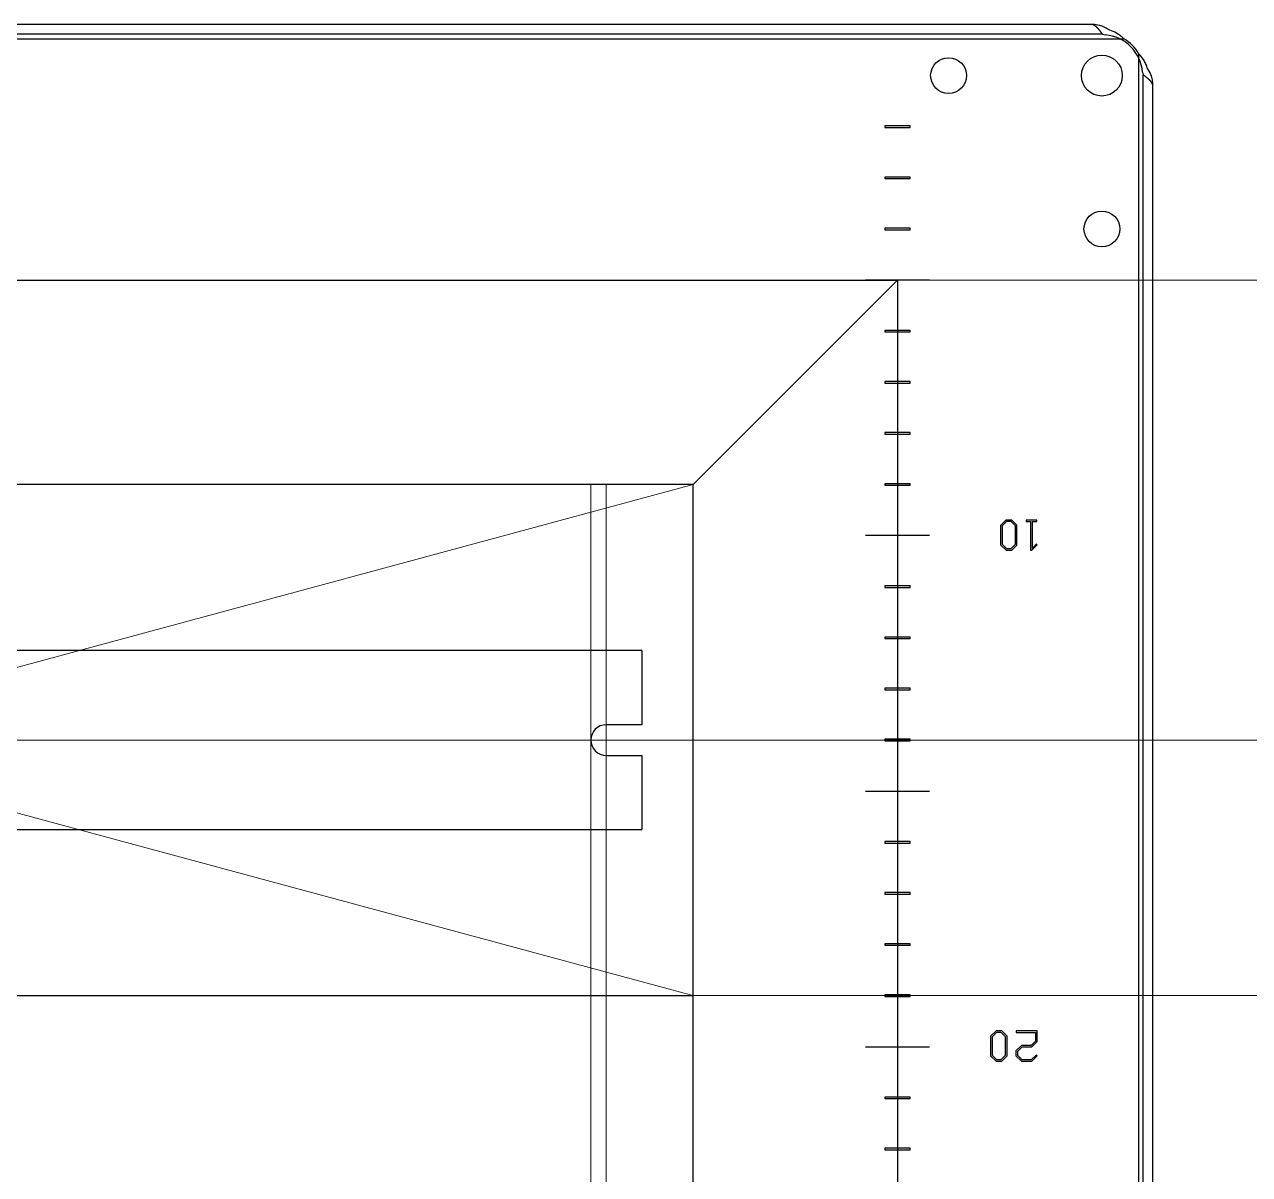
# Model space of a CAD drawing. Header units: millimetres. Extents: x 0 to 53000, y -591 to 24400.
# Drawn here: x 16177.2 to 16416.9, y 12658.4 to 12883.4 of the extents above; entities that cross this region are included whole.
import ezdxf

# ---------------------------------------------------------------- set-up
doc = ezdxf.new("R2010")
doc.units = ezdxf.units.MM
doc.layers.add('КК перф 40х60', color=6, linetype='Continuous', lineweight=30)
doc.layers.add('Основная', color=7, linetype='Continuous', lineweight=30)
doc.layers.add('Привязки', color=2, linetype='Continuous', lineweight=0, plot=False, transparency=0.8)

msp = doc.modelspace()

# ---------------------------------------------------------------- linework, layer by layer
at = {"layer": 'КК перф 40х60'}
for p, q in [((15897.98053, 12833.39713), (16347.98054, 12833.39713)), ((16307.98054, 12793.39713), (16347.98054, 12833.39713)), ((16347.98054, 12833.39713), (16347.98054, 12183.39713)), ((16307.98054, 12793.39713), (15937.98054, 12793.39713)), ((16307.98043, 12183.39713), (16307.98054, 12793.39713)), ((15937.96954, 12693.39711), (16307.96954, 12693.39711))]:
    msp.add_line(p, q, dxfattribs=at)
at = {"layer": 'Основная', "linetype": 'Continuous'}
for p, q in [((16386.1942, 12883.39713), (15859.76687, 12883.39713)), ((16386.1942, 12883.39713), (15859.76687, 12883.39713)), ((16385.88053, 12883.39713), (15860.08054, 12883.39713)), ((16385.88053, 12883.39713), (15860.08054, 12883.39713)), ((15853.65919, 12880.59714), (16392.30189, 12880.59714)), ((15853.65919, 12880.59714), (16392.30189, 12880.59714)), ((16388.11758, 12881.49714), (15857.84349, 12881.49714)), ((16388.11758, 12881.49714), (15857.84349, 12881.49714)), ((16395.18053, 12877.71851), (16395.18053, 12139.07575)), ((16395.18053, 12877.71851), (16395.18053, 12139.07575)), ((16396.08053, 12143.26006), (16396.08053, 12873.5342)), ((16396.08053, 12143.26006), (16396.08053, 12873.5342)), ((16397.98054, 12145.18347), (16397.98054, 12871.61079)), ((16397.98054, 12145.18347), (16397.98054, 12871.61079)), ((16397.98054, 12145.49714), (16397.98054, 12871.29712)), ((16397.98054, 12145.49714), (16397.98054, 12871.29712)), ((16345.48053, 12863.54714), (16345.48053, 12863.24712)), ((16350.48054, 12863.54714), (16345.48053, 12863.54714)), ((16345.48053, 12863.24712), (16350.48054, 12863.24712)), ((16350.48054, 12863.24712), (16350.48054, 12863.54714)), ((16345.48053, 12853.54712), (16345.48053, 12853.24713)), ((16350.48054, 12853.54712), (16345.48053, 12853.54712)), ((16345.48053, 12853.24713), (16350.48054, 12853.24713)), ((16350.48054, 12853.24713), (16350.48054, 12853.54712)), ((16350.48054, 12843.54713), (16345.48053, 12843.54713)), ((16345.48053, 12843.54713), (16345.48053, 12843.24714)), ((16350.48054, 12843.24714), (16350.48054, 12843.54713)), ((16345.48053, 12843.24714), (16350.48054, 12843.24714)), ((16345.48053, 12823.54712), (16345.48053, 12823.24713)), ((16350.48054, 12823.54712), (16345.48053, 12823.54712)), ((16345.48053, 12823.24713), (16350.48054, 12823.24713)), ((16350.48054, 12823.24713), (16350.48054, 12823.54712)), ((16350.48054, 12813.54713), (16345.48053, 12813.54713)), ((16345.48053, 12813.54713), (16345.48053, 12813.24714)), ((16345.48053, 12813.24714), (16350.48054, 12813.24714)), ((16350.48054, 12813.24714), (16350.48054, 12813.54713)), ((16350.48054, 12803.54714), (16345.48053, 12803.54714)), ((16345.48053, 12803.54714), (16345.48053, 12803.24712)), ((16345.48053, 12803.24712), (16350.48054, 12803.24712)), ((16350.48054, 12803.24712), (16350.48054, 12803.54714)), ((16345.48053, 12793.54712), (16345.48053, 12793.24713)), ((16350.48054, 12793.54712), (16345.48053, 12793.54712)), ((16345.48053, 12793.24713), (16350.48054, 12793.24713)), ((16350.48054, 12793.24713), (16350.48054, 12793.54712)), ((16369.22169, 12786.44997), (16368.16176, 12785.4076)), ((16368.51506, 12785.36665), (16369.38197, 12786.2347)), ((16370.33543, 12786.44997), (16369.22169, 12786.44997)), ((16369.38197, 12786.2347), (16370.17398, 12786.2347)), ((16370.17398, 12786.2347), (16371.01865, 12785.39005)), ((16371.37078, 12785.431), (16370.33543, 12786.44997)), ((16373.14552, 12786.44997), (16373.14552, 12786.17739)), ((16375.27707, 12786.44997), (16373.14552, 12786.44997)), ((16373.14552, 12786.17739), (16374.03697, 12786.17739)), ((16374.03697, 12786.17739), (16374.03697, 12780.53498)), ((16374.3856, 12786.17739), (16375.27707, 12786.17739)), ((16374.3856, 12780.89532), (16374.3856, 12786.17739)), ((16375.27707, 12786.17739), (16375.27707, 12786.44997)), ((16368.16176, 12785.4076), (16368.16176, 12781.58438)), ((16368.51506, 12781.6686), (16368.51506, 12785.36665)), ((16371.01865, 12785.39005), (16371.01865, 12781.64521)), ((16371.37078, 12781.55982), (16371.37078, 12785.431)), ((16368.16176, 12781.58438), (16369.22285, 12780.53498)), ((16369.38313, 12780.79587), (16368.51506, 12781.6686)), ((16371.01865, 12781.64521), (16370.17282, 12780.79587)), ((16370.33309, 12780.53498), (16371.37078, 12781.55982)), ((16374.30489, 12780.53498), (16375.32386, 12781.56683)), ((16375.12848, 12781.73414), (16374.3856, 12780.89532)), ((16375.32386, 12781.56683), (16375.12848, 12781.73414)), ((16369.22285, 12780.53498), (16370.33309, 12780.53498)), ((16370.17282, 12780.79587), (16369.38313, 12780.79587)), ((16374.03697, 12780.53498), (16374.30489, 12780.53498)), ((16345.48053, 12773.54714), (16345.48053, 12773.24712)), ((16350.48054, 12773.54714), (16345.48053, 12773.54714)), ((16345.48053, 12773.24712), (16350.48054, 12773.24712)), ((16350.48054, 12773.24712), (16350.48054, 12773.54714)), ((16350.48054, 12763.54712), (16345.48053, 12763.54712)), ((16345.48053, 12763.54712), (16345.48053, 12763.24713)), ((16345.48053, 12763.24713), (16350.48054, 12763.24713)), ((16350.48054, 12763.24713), (16350.48054, 12763.54712)), ((16350.48054, 12753.54713), (16345.48053, 12753.54713)), ((16345.48053, 12753.54713), (16345.48053, 12753.24712)), ((16345.48053, 12753.24712), (16350.48054, 12753.24712)), ((16350.48054, 12753.24712), (16350.48054, 12753.54713)), ((16345.48053, 12743.54712), (16345.48053, 12743.24713)), ((16350.48054, 12743.54712), (16345.48053, 12743.54712)), ((16345.48053, 12743.24713), (16350.48054, 12743.24713)), ((16350.48054, 12743.24713), (16350.48054, 12743.54712)), ((16350.48054, 12723.54713), (16345.48053, 12723.54713)), ((16345.48053, 12723.54713), (16345.48053, 12723.24712)), ((16345.48053, 12723.24712), (16350.48054, 12723.24712)), ((16350.48054, 12723.24712), (16350.48054, 12723.54713)), ((16345.48053, 12713.54712), (16345.48053, 12713.24713)), ((16350.48054, 12713.54712), (16345.48053, 12713.54712)), ((16345.48053, 12713.24713), (16350.48054, 12713.24713)), ((16350.48054, 12713.24713), (16350.48054, 12713.54712)), ((16345.48053, 12703.54713), (16345.48053, 12703.24713)), ((16350.48054, 12703.54713), (16345.48053, 12703.54713)), ((16345.48053, 12703.24713), (16350.48054, 12703.24713)), ((16350.48054, 12703.24713), (16350.48054, 12703.54713)), ((16345.48053, 12693.54713), (16345.48053, 12693.24714)), ((16350.48054, 12693.54713), (16345.48053, 12693.54713)), ((16345.48053, 12693.24714), (16350.48054, 12693.24714)), ((16350.48054, 12693.24714), (16350.48054, 12693.54713)), ((16367.27497, 12686.47878), (16366.21505, 12685.4364)), ((16366.21505, 12685.4364), (16366.21505, 12681.61317)), ((16366.56836, 12685.39545), (16367.43525, 12686.26351)), ((16366.56836, 12681.69741), (16366.56836, 12685.39545)), ((16368.38872, 12686.47878), (16367.27497, 12686.47878)), ((16367.43525, 12686.26351), (16368.22728, 12686.26351)), ((16368.22728, 12686.26351), (16369.07193, 12685.41884)), ((16369.42408, 12685.45979), (16368.38872, 12686.47878)), ((16369.07193, 12685.41884), (16369.07193, 12681.674)), ((16369.42408, 12681.5886), (16369.42408, 12685.45979)), ((16371.24327, 12686.47878), (16371.24327, 12686.20619)), ((16375.33906, 12686.47878), (16371.24327, 12686.47878)), ((16371.24327, 12686.20619), (16374.98695, 12686.20619)), ((16374.98695, 12686.20619), (16374.98695, 12684.49463)), ((16375.33906, 12684.40923), (16375.33906, 12686.47878)), ((16372.23768, 12683.66167), (16371.17775, 12682.61343)), ((16371.52989, 12682.52569), (16372.4003, 12683.38556)), ((16374.14345, 12683.66167), (16372.23768, 12683.66167)), ((16372.4003, 12683.38556), (16374.30138, 12683.38556)), ((16374.98695, 12684.49463), (16374.14345, 12683.66167)), ((16374.30138, 12683.38556), (16375.33906, 12684.40923)), ((16366.21505, 12681.61317), (16367.27615, 12680.56378)), ((16367.43643, 12680.82466), (16366.56836, 12681.69741)), ((16367.27615, 12680.56378), (16368.38638, 12680.56378)), ((16368.2261, 12680.82466), (16367.43643, 12680.82466)), ((16369.07193, 12681.674), (16368.2261, 12680.82466)), ((16368.38638, 12680.56378), (16369.42408, 12681.5886)), ((16371.17775, 12682.61343), (16371.17775, 12681.61317)), ((16371.17775, 12681.61317), (16372.23885, 12680.56378)), ((16371.52989, 12681.69623), (16371.52989, 12682.52569)), ((16372.4003, 12680.83636), (16371.52989, 12681.69623)), ((16372.23885, 12680.56378), (16374.30254, 12680.56378)), ((16374.1411, 12680.83636), (16372.4003, 12680.83636)), ((16375.12967, 12681.76292), (16374.1411, 12680.83636)), ((16374.30254, 12680.56378), (16375.32386, 12681.59562)), ((16375.32386, 12681.59562), (16375.12967, 12681.76292)), ((16345.48053, 12673.54713), (16345.48053, 12673.24713)), ((16350.48054, 12673.54713), (16345.48053, 12673.54713)), ((16350.48054, 12673.24713), (16350.48054, 12673.54713)), ((16345.48053, 12673.24713), (16350.48054, 12673.24713)), ((16350.48054, 12663.54713), (16345.48053, 12663.54713)), ((16345.48053, 12663.54713), (16345.48053, 12663.24714)), ((16345.48053, 12663.24714), (16350.48054, 12663.24714)), ((16350.48054, 12663.24714), (16350.48054, 12663.54713))]:
    msp.add_line(p, q, dxfattribs=at)
at = {"layer": 'Основная'}
for p, q in [((16354.23054, 12833.39713), (16341.73054, 12833.39713)), ((16354.23054, 12783.39712), (16341.73054, 12783.39712)), ((16297.98053, 12760.89712), (15947.98053, 12760.89712)), ((16297.98053, 12760.89712), (16297.98053, 12746.39712)), ((16297.98053, 12746.39712), (16290.98053, 12746.39712)), ((16290.98053, 12740.39712), (16297.98053, 12740.39712)), ((16297.98053, 12740.39712), (16297.98053, 12725.89712)), ((16341.73054, 12733.39713), (16354.23054, 12733.39713)), ((15947.98053, 12725.89712), (16297.98053, 12725.89712)), ((16341.73054, 12683.39713), (16354.23054, 12683.39713))]:
    msp.add_line(p, q, dxfattribs=at)
at = {"layer": 'Основная', "linetype": 'Continuous'}
for centre, radius in [((16387.98054, 12873.39713), 4), ((16387.98054, 12873.39713), 4), ((16387.98054, 12873.39713), 4), ((16387.98054, 12873.39713), 4), ((16357.98054, 12873.39713), 3.5), ((16357.98054, 12873.39713), 3.5), ((16387.98054, 12843.39713), 3.5), ((16387.98054, 12843.39713), 3.5)]:
    msp.add_circle(centre, radius, dxfattribs=at)
for centre, radius, start, end in [((16388.84653, 12883.35956), 2, 248.6251722, 265.0319909), ((16388.84653, 12883.35956), 2, 248.6251722, 265.0319909), ((16387.98054, 12873.39713), 8, 4.9680091, 85.0319909), ((16387.98054, 12873.39713), 8, 4.9680091, 85.0319909), ((16388.27054, 12873.68713), 8, 30.2597234, 59.7402766), ((16388.27054, 12873.68713), 8, 30.2597234, 59.7402766), ((16397.94297, 12874.26312), 2, 184.9680091, 201.3748278), ((16397.94297, 12874.26312), 2, 184.9680091, 201.3748278)]:
    msp.add_arc(centre, radius, start, end, dxfattribs=at)
at = {"layer": 'Основная'}
for start, end in [(90, 180), (180, 270)]:
    msp.add_arc((16290.98053, 12743.39712), 3, start, end, dxfattribs=at)
at = {"layer": 'Основная', "linetype": 'Continuous'}
for points, knots in [([(16388.11758, 12881.49714), (16388.07171, 12881.55834), (16388.00293, 12881.6501), (16387.91125, 12881.77156), (16387.84251, 12881.862), (16387.77376, 12881.95159), (16387.705, 12882.04012), (16387.63624, 12882.12737), (16387.56754, 12882.21319), (16387.49875, 12882.29729), (16387.43003, 12882.37957), (16387.36126, 12882.45977), (16387.2925, 12882.53773), (16387.22379, 12882.6133), (16387.15502, 12882.6862), (16387.08628, 12882.7564), (16387.01752, 12882.82362), (16386.94876, 12882.88774), (16386.88004, 12882.94867), (16386.81129, 12883.00621), (16386.74254, 12883.0602), (16386.67377, 12883.11054), (16386.60507, 12883.1572), (16386.53629, 12883.19989), (16386.46755, 12883.2387), (16386.39879, 12883.27338), (16386.33004, 12883.30399), (16386.26132, 12883.33034), (16386.19256, 12883.35243), (16386.12381, 12883.37021), (16386.05505, 12883.38356), (16385.97396, 12883.39452), (16385.91579, 12883.39615), (16385.88053, 12883.39713)], [0, 0, 0, 0, 0.061497312, 0.0922201247, 0.1229569243, 0.1536903006, 0.1844210751, 0.2151543511, 0.2458846009, 0.2766126493, 0.3073502645, 0.3380817817, 0.3688151523, 0.3995443797, 0.4302754144, 0.4610095237, 0.4917417453, 0.5224730184, 0.5532012646, 0.583936492, 0.6146685132, 0.6453997904, 0.6761311233, 0.7068613112, 0.7375959304, 0.7683281876, 0.799061566, 0.8297894087, 0.8605210581, 0.8912540723, 0.9219874824, 0.9527210506, 1, 1, 1, 1]), ([(16388.11758, 12881.49714), (16388.07171, 12881.55834), (16388.00293, 12881.6501), (16387.91125, 12881.77156), (16387.84251, 12881.862), (16387.77376, 12881.95159), (16387.705, 12882.04012), (16387.63624, 12882.12737), (16387.56754, 12882.21319), (16387.49875, 12882.29729), (16387.43003, 12882.37957), (16387.36126, 12882.45977), (16387.2925, 12882.53773), (16387.22379, 12882.6133), (16387.15502, 12882.6862), (16387.08628, 12882.7564), (16387.01752, 12882.82362), (16386.94876, 12882.88774), (16386.88004, 12882.94867), (16386.81129, 12883.00621), (16386.74254, 12883.0602), (16386.67377, 12883.11054), (16386.60507, 12883.1572), (16386.53629, 12883.19989), (16386.46755, 12883.2387), (16386.39879, 12883.27338), (16386.33004, 12883.30399), (16386.26132, 12883.33034), (16386.19256, 12883.35243), (16386.12381, 12883.37021), (16386.05505, 12883.38356), (16385.97396, 12883.39452), (16385.91579, 12883.39615), (16385.88053, 12883.39713)], [0, 0, 0, 0, 0.061497312, 0.0922201247, 0.1229569243, 0.1536903006, 0.1844210751, 0.2151543511, 0.2458846009, 0.2766126493, 0.3073502645, 0.3380817817, 0.3688151523, 0.3995443797, 0.4302754144, 0.4610095237, 0.4917417453, 0.5224730184, 0.5532012646, 0.583936492, 0.6146685132, 0.6453997904, 0.6761311233, 0.7068613112, 0.7375959304, 0.7683281876, 0.799061566, 0.8297894087, 0.8605210581, 0.8912540723, 0.9219874824, 0.9527210506, 1, 1, 1, 1]), ([(16389.53054, 12882.28732), (16389.20229, 12882.4769), (16388.54631, 12882.85575), (16387.435, 12883.29097), (16386.65052, 12883.35809), (16386.1942, 12883.39713)], [0, 0, 0, 0, 0.295273902, 0.590081419, 1, 1, 1, 1]), ([(16389.53054, 12882.28732), (16389.20229, 12882.4769), (16388.54631, 12882.85575), (16387.435, 12883.29097), (16386.65052, 12883.35809), (16386.1942, 12883.39713)], [0, 0, 0, 0, 0.295273902, 0.590081419, 1, 1, 1, 1]), ([(16392.30189, 12880.59714), (16392.07151, 12880.79823), (16391.61084, 12881.20033), (16390.7158, 12881.83292), (16389.98397, 12882.11349), (16389.53054, 12882.28732)], [0, 0, 0, 0, 0.275656821, 0.551208631, 1, 1, 1, 1]), ([(16392.30189, 12880.59714), (16392.07151, 12880.79823), (16391.61084, 12881.20033), (16390.7158, 12881.83292), (16389.98397, 12882.11349), (16389.53054, 12882.28732)], [0, 0, 0, 0, 0.275656821, 0.551208631, 1, 1, 1, 1]), ([(16396.87071, 12874.94713), (16396.76777, 12875.22681), (16396.56185, 12875.78633), (16396.03802, 12876.73895), (16395.50801, 12877.34441), (16395.18053, 12877.71851)], [0, 0, 0, 0, 0.276354543, 0.552872634, 1, 1, 1, 1]), ([(16396.87071, 12874.94713), (16396.76777, 12875.22681), (16396.56185, 12875.78633), (16396.03802, 12876.73895), (16395.50801, 12877.34441), (16395.18053, 12877.71851)], [0, 0, 0, 0, 0.276354543, 0.552872634, 1, 1, 1, 1]), ([(16397.98054, 12871.61079), (16397.95983, 12871.93904), (16397.91842, 12872.59502), (16397.57042, 12873.70633), (16397.12803, 12874.49081), (16396.87071, 12874.94713)], [0, 0, 0, 0, 0.295274012, 0.590081249, 1, 1, 1, 1]), ([(16397.98054, 12871.61079), (16397.95983, 12871.93904), (16397.91842, 12872.59502), (16397.57042, 12873.70633), (16397.12803, 12874.49081), (16396.87071, 12874.94713)], [0, 0, 0, 0, 0.295274012, 0.590081249, 1, 1, 1, 1]), ([(16397.98054, 12871.29712), (16397.9789, 12871.34299), (16397.97643, 12871.41177), (16397.96131, 12871.50347), (16397.94593, 12871.57222), (16397.92616, 12871.64099), (16397.90206, 12871.7097), (16397.87374, 12871.77846), (16397.84125, 12871.84721), (16397.80463, 12871.91596), (16397.76403, 12871.98472), (16397.71949, 12872.05347), (16397.67113, 12872.1222), (16397.61903, 12872.19094), (16397.56342, 12872.25971), (16397.50429, 12872.32846), (16397.44185, 12872.39717), (16397.37627, 12872.46594), (16397.30767, 12872.53469), (16397.2362, 12872.60345), (16397.16203, 12872.6722), (16397.08534, 12872.74092), (16397.00631, 12872.80968), (16396.92513, 12872.87842), (16396.842, 12872.9472), (16396.75707, 12873.01593), (16396.67056, 12873.08467), (16396.58269, 12873.1534), (16396.49366, 12873.22218), (16396.40365, 12873.29093), (16396.31288, 12873.35967), (16396.20517, 12873.44074), (16396.12757, 12873.49893), (16396.08053, 12873.5342)], [0, 0, 0, 0, 0.061498543, 0.092230034, 0.122963653, 0.153694826, 0.184424014, 0.215156992, 0.24588818, 0.276621602, 0.307353204, 0.33808582, 0.368813257, 0.399548385, 0.430278754, 0.461013209, 0.491742599, 0.522473549, 0.553205094, 0.583935771, 0.614670668, 0.645398609, 0.676133376, 0.706866169, 0.737592669, 0.768328797, 0.799054511, 0.829790829, 0.860519078, 0.891252103, 0.921989725, 0.952715178, 1, 1, 1, 1]), ([(16397.98054, 12871.29712), (16397.9789, 12871.34299), (16397.97643, 12871.41177), (16397.96131, 12871.50347), (16397.94593, 12871.57222), (16397.92616, 12871.64099), (16397.90206, 12871.7097), (16397.87374, 12871.77846), (16397.84125, 12871.84721), (16397.80463, 12871.91596), (16397.76403, 12871.98472), (16397.71949, 12872.05347), (16397.67113, 12872.1222), (16397.61903, 12872.19094), (16397.56342, 12872.25971), (16397.50429, 12872.32846), (16397.44185, 12872.39717), (16397.37627, 12872.46594), (16397.30767, 12872.53469), (16397.2362, 12872.60345), (16397.16203, 12872.6722), (16397.08534, 12872.74092), (16397.00631, 12872.80968), (16396.92513, 12872.87842), (16396.842, 12872.9472), (16396.75707, 12873.01593), (16396.67056, 12873.08467), (16396.58269, 12873.1534), (16396.49366, 12873.22218), (16396.40365, 12873.29093), (16396.31288, 12873.35967), (16396.20517, 12873.44074), (16396.12757, 12873.49893), (16396.08053, 12873.5342)], [0, 0, 0, 0, 0.061498543, 0.092230034, 0.122963653, 0.153694826, 0.184424014, 0.215156992, 0.24588818, 0.276621602, 0.307353204, 0.33808582, 0.368813257, 0.399548385, 0.430278754, 0.461013209, 0.491742599, 0.522473549, 0.553205094, 0.583935771, 0.614670668, 0.645398609, 0.676133376, 0.706866169, 0.737592669, 0.768328797, 0.799054511, 0.829790829, 0.860519078, 0.891252103, 0.921989725, 0.952715178, 1, 1, 1, 1])]:
    msp.add_open_spline(points, degree=3, knots=knots, dxfattribs=at)
at = {"layer": 'Привязки'}
for p, q in [((17145.48807, 12833.39713), (14570.59023, 12833.39713)), ((15937.96954, 12693.39711), (16307.98054, 12793.39713)), ((15937.98054, 12793.39713), (16307.96954, 12693.39711)), ((16287.98053, 12733.39714), (16287.98053, 12793.39713)), ((16290.98055, 12733.39714), (16290.98055, 12793.39713)), ((17145.48807, 12743.39713), (14570.59023, 12743.39713)), ((16287.98051, 12263.39714), (16287.98053, 12733.39714)), ((16290.98053, 12263.39714), (16290.98055, 12733.39714)), ((17145.48807, 12693.3971), (14570.61223, 12693.3971)), ((15900.50254, 12693.3971), (16345.50253, 12693.3971))]:
    msp.add_line(p, q, dxfattribs=at)

doc.saveas('drawing.dxf')
